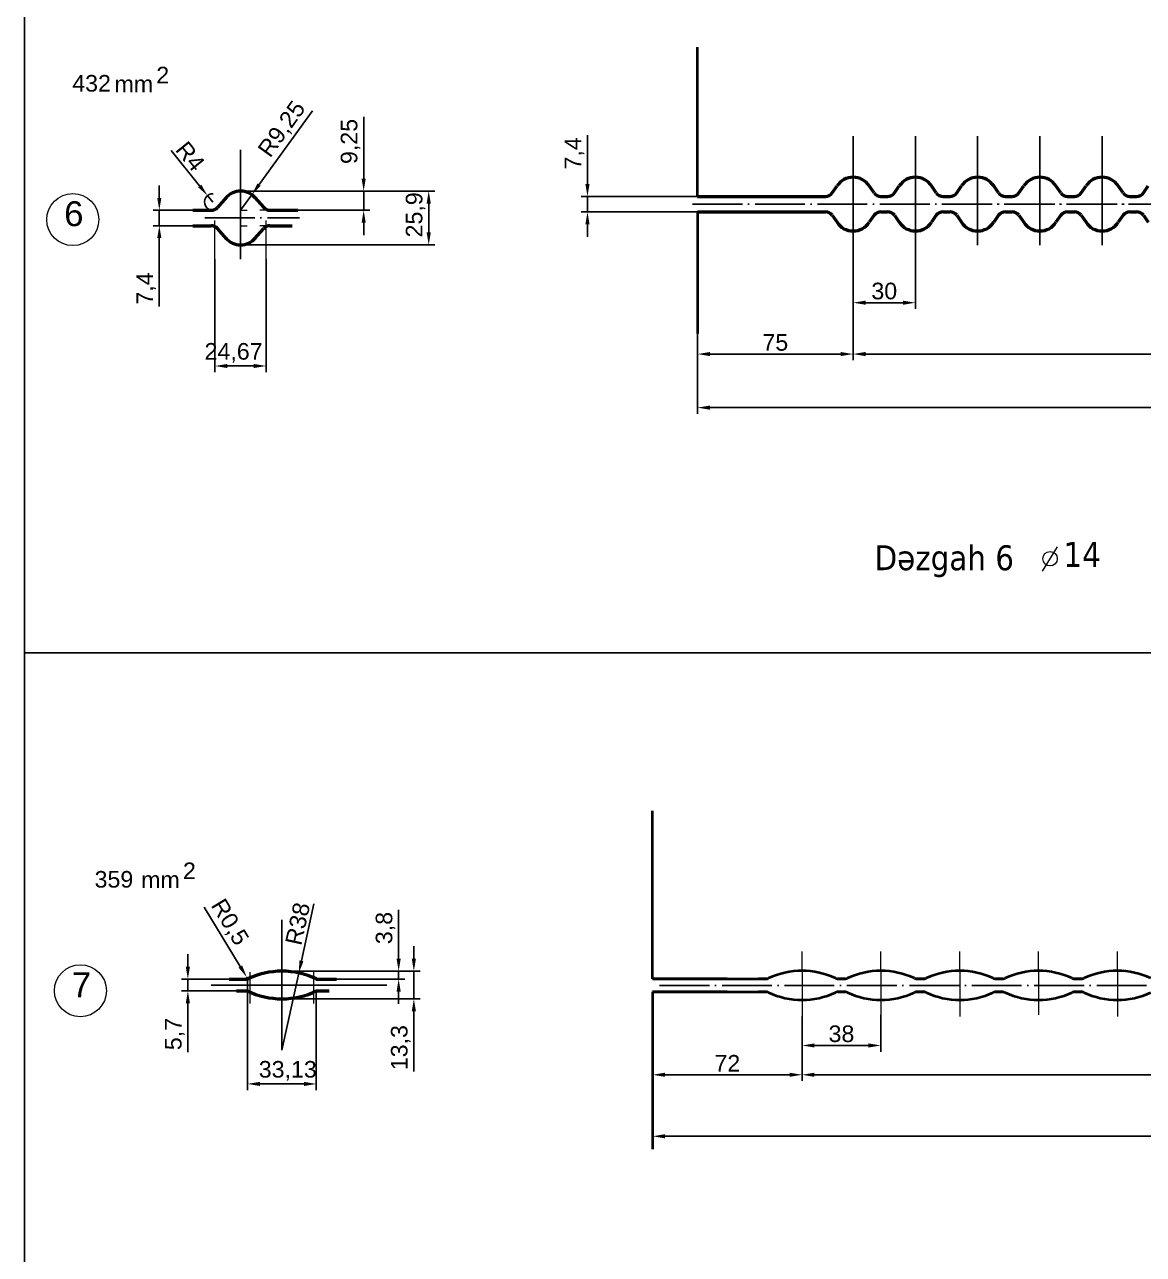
# Model space of a CAD drawing. Header units: millimetres. Extents: x 1526 to 31626, y -4643 to 9189.
# Drawn here: x 5119 to 5658, y 5443 to 6035 of the extents above; entities that cross this region are included whole.
import ezdxf

# ---------------------------------------------------------------- set-up
doc = ezdxf.new("R2010")
doc.units = ezdxf.units.MM
doc.linetypes.add('ACAD_ISO04W100', pattern=[30, 24, -3, 0, -3])
for name, color, linetype, lineweight in [('контурная', 7, 'Continuous', 50), ('осевые', 1, 'ACAD_ISO04W100', 25), ('размерные', 7, 'Continuous', 25), ('тонкая', 7, 'Continuous', 20), ('тонкий', 7, 'Continuous', 20)]:
    doc.layers.add(name, color=color, linetype=linetype, lineweight=lineweight)
doc.layers.add('осевая', color=4, linetype='Continuous')
doc.styles.add('s1v4', font='arial.ttf', dxfattribs={"height": 4})
doc.styles.get("Standard").update_dxf_attribs({"font": 'arial.ttf'})
doc.dimstyles.new('s2v4', dxfattribs={"dimtxt": 8, "dimasz": 6, "dimexe": 3, "dimexo": 0, "dimgap": 1.5, "dimtad": 1, "dimtxsty": 'Standard', "dimcen": 2.5, "dimadec": 0, "dimazin": 0, "dimtfac": 1, "dimtmove": 0, "dimatfit": 3, "dimfxl": 1, "dimarcsym": 0})
doc.dimstyles.new('s2v4$0', dxfattribs={"dimtxt": 8, "dimasz": 6, "dimexe": 3, "dimexo": 0, "dimgap": 1.5, "dimtad": 1, "dimtxsty": 'Standard', "dimcen": 2.5, "dimadec": 0, "dimazin": 0, "dimtfac": 1, "dimtmove": 0, "dimatfit": 3, "dimfxl": 1, "dimarcsym": 0})

# ---------------------------------------------------------------- blocks, each defined once
blk = doc.blocks.new('*D279')
at = {"layer": 'Defpoints', "color": 0, "transparency": 16777216}
for p in [(5183.91, 5945.69), (5200.1, 5945.69), (5200.1, 5938.29)]:
    blk.add_point(p, dxfattribs=at)
at = {"layer": 'тонкий', "color": 0, "lineweight": -2, "transparency": 16777216}
for p, q in [((5183.91, 5951.69), (5183.91, 5957.69)), ((5200.1, 5945.69), (5180.91, 5945.69)), ((5183.91, 5945.69), (5183.91, 5938.29)), ((5200.1, 5938.29), (5180.91, 5938.29)), ((5183.91, 5932.29), (5183.91, 5899.28))]:
    blk.add_line(p, q, dxfattribs=at)
at = {"layer": 'тонкий', "color": 0, "transparency": 16777216}
for points in [[(5182.91, 5951.69), (5184.91, 5951.69), (5183.91, 5945.69)], [(5182.91, 5932.29), (5184.91, 5932.29), (5183.91, 5938.29)]]:
    blk.add_solid(points, dxfattribs=at)
at = {"layer": 'тонкий', "color": 0, "transparency": 16777216, "insert": (5177.62, 5908.01), "char_height": 8, "attachment_point": 5, "rotation": 90}
blk.add_mtext('7,4', dxfattribs=at)
blk = doc.blocks.new('*D203')
at = {"layer": 'Defpoints', "color": 0, "transparency": 16777216}
for p in [(5207.14, 5952.79), (5209.67, 5949.69)]:
    blk.add_point(p, dxfattribs=at)
at = {"layer": 'тонкий', "color": 0, "lineweight": -2, "transparency": 16777216}
for p, q in [((5189.58, 5974.43), (5203.36, 5957.45)), ((5209.67, 5949.69), (5207.14, 5952.79))]:
    blk.add_line(p, q, dxfattribs=at)
blk.add_arc((5209.67, 5949.69), 4, 86.10365, 270, dxfattribs=at)
at = {"layer": 'тонкий', "color": 0, "transparency": 16777216}
blk.add_solid([(5204.14, 5958.08), (5202.59, 5956.82), (5207.14, 5952.79)], dxfattribs=at)
at = {"layer": 'тонкий', "color": 0, "transparency": 16777216, "insert": (5198.85, 5971.73), "char_height": 8, "attachment_point": 5, "rotation": 309.07548}
blk.add_mtext('R4', dxfattribs=at)
blk = doc.blocks.new('*D204')
at = {"layer": 'Defpoints', "color": 0, "transparency": 16777216}
for p in [(5223.08, 5954.94), (5313.76, 5954.94), (5223.08, 5929.04)]:
    blk.add_point(p, dxfattribs=at)
at = {"layer": 'тонкий', "color": 0, "lineweight": -2, "transparency": 16777216}
for p, q in [((5223.08, 5954.94), (5316.76, 5954.94)), ((5313.76, 5935.04), (5313.76, 5948.94)), ((5223.08, 5929.04), (5316.76, 5929.04))]:
    blk.add_line(p, q, dxfattribs=at)
at = {"layer": 'тонкий', "color": 0, "transparency": 16777216}
for points in [[(5312.76, 5948.94), (5314.76, 5948.94), (5313.76, 5954.94)], [(5312.76, 5935.04), (5314.76, 5935.04), (5313.76, 5929.04)]]:
    blk.add_solid(points, dxfattribs=at)
at = {"layer": 'тонкий', "color": 0, "transparency": 16777216, "insert": (5307.45, 5943.49), "char_height": 8, "attachment_point": 5, "rotation": 90}
blk.add_mtext('25,9', dxfattribs=at)
blk = doc.blocks.new('*D280')
at = {"layer": 'Defpoints', "color": 0, "transparency": 16777216}
for p in [(5246.42, 5954.94), (5282.41, 5954.94), (5246.66, 5945.69)]:
    blk.add_point(p, dxfattribs=at)
at = {"layer": 'тонкий', "color": 0, "lineweight": -2, "transparency": 16777216}
for p, q in [((5282.41, 5960.94), (5282.41, 5990.78)), ((5246.42, 5954.94), (5285.41, 5954.94)), ((5282.41, 5945.69), (5282.41, 5954.94)), ((5246.66, 5945.69), (5285.41, 5945.69)), ((5282.41, 5939.69), (5282.41, 5933.69))]:
    blk.add_line(p, q, dxfattribs=at)
at = {"layer": 'тонкий', "color": 0, "transparency": 16777216}
for points in [[(5281.41, 5960.94), (5283.41, 5960.94), (5282.41, 5954.94)], [(5281.41, 5939.69), (5283.41, 5939.69), (5282.41, 5945.69)]]:
    blk.add_solid(points, dxfattribs=at)
at = {"layer": 'тонкий', "color": 0, "transparency": 16777216, "insert": (5276.1, 5978.86), "char_height": 8, "attachment_point": 5, "rotation": 90}
blk.add_mtext('9,25', dxfattribs=at)
blk = doc.blocks.new('*D205')
at = {"layer": 'Defpoints', "color": 0, "transparency": 16777216}
for p in [(5228.49, 5953.19), (5223.08, 5945.69)]:
    blk.add_point(p, dxfattribs=at)
at = {"layer": 'тонкий', "color": 0, "lineweight": -2, "transparency": 16777216}
for p, q in [((5257.7, 5993.67), (5232.01, 5958.05)), ((5223.08, 5945.69), (5228.49, 5953.19))]:
    blk.add_line(p, q, dxfattribs=at)
at = {"layer": 'тонкий', "color": 0, "transparency": 16777216}
blk.add_solid([(5231.19, 5958.64), (5232.82, 5957.47), (5228.49, 5953.19)], dxfattribs=at)
at = {"layer": 'тонкий', "color": 0, "transparency": 16777216, "insert": (5243.37, 5984.59), "char_height": 8, "attachment_point": 5, "rotation": 54.19102}
blk.add_mtext('R9,25', dxfattribs=at)
blk = doc.blocks.new('*D281')
at = {"layer": 'Defpoints', "color": 0, "transparency": 16777216}
for p in [(5518.32, 5928.91), (5443.32, 5886.37), (5443.32, 5876.43)]:
    blk.add_point(p, dxfattribs=at)
at = {"layer": 'тонкий', "color": 0, "lineweight": -2, "transparency": 16777216}
for p, q in [((5518.32, 5928.91), (5518.32, 5873.43)), ((5443.32, 5886.37), (5443.32, 5873.43)), ((5512.32, 5876.43), (5449.32, 5876.43))]:
    blk.add_line(p, q, dxfattribs=at)
at = {"layer": 'тонкий', "color": 0, "transparency": 16777216}
for points in [[(5449.32, 5877.43), (5449.32, 5875.43), (5443.32, 5876.43)], [(5512.32, 5877.43), (5512.32, 5875.43), (5518.32, 5876.43)]]:
    blk.add_solid(points, dxfattribs=at)
at = {"layer": 'тонкий', "color": 0, "transparency": 16777216, "insert": (5480.82, 5882), "char_height": 8, "attachment_point": 5}
blk.add_mtext('75', dxfattribs=at)
blk = doc.blocks.new('*D282')
at = {"layer": 'Defpoints', "color": 0, "transparency": 16777216}
for p in [(5548.32, 5928.91), (5518.32, 5901.17), (5518.32, 5901.17)]:
    blk.add_point(p, dxfattribs=at)
at = {"layer": 'тонкий', "color": 0, "lineweight": -2, "transparency": 16777216}
for p, q in [((5548.32, 5928.91), (5548.32, 5898.17)), ((5518.32, 5901.17), (5518.32, 5904.17)), ((5542.32, 5901.17), (5524.32, 5901.17))]:
    blk.add_line(p, q, dxfattribs=at)
at = {"layer": 'тонкий', "color": 0, "transparency": 16777216}
for points in [[(5524.32, 5902.17), (5524.32, 5900.17), (5518.32, 5901.17)], [(5542.32, 5902.17), (5542.32, 5900.17), (5548.32, 5901.17)]]:
    blk.add_solid(points, dxfattribs=at)
at = {"layer": 'тонкий', "color": 0, "transparency": 16777216, "insert": (5533.32, 5906.76), "char_height": 8, "attachment_point": 5}
blk.add_mtext('30', dxfattribs=at)
blk = doc.blocks.new('*D283')
at = {"layer": 'Defpoints', "color": 0, "transparency": 16777216}
for p in [(5968.32, 5928.91), (5518.32, 5877.1), (5968.32, 5876.43)]:
    blk.add_point(p, dxfattribs=at)
at = {"layer": 'тонкий', "color": 0, "lineweight": -2, "transparency": 16777216}
for p, q in [((5968.32, 5928.91), (5968.32, 5873.43)), ((5518.32, 5877.1), (5518.32, 5873.43)), ((5524.32, 5876.43), (5962.32, 5876.43))]:
    blk.add_line(p, q, dxfattribs=at)
at = {"layer": 'тонкий', "color": 0, "transparency": 16777216}
for points in [[(5524.32, 5877.43), (5524.32, 5875.43), (5518.32, 5876.43)], [(5962.32, 5877.43), (5962.32, 5875.43), (5968.32, 5876.43)]]:
    blk.add_solid(points, dxfattribs=at)
at = {"layer": 'тонкий', "color": 0, "transparency": 16777216, "insert": (5743.32, 5882.02), "char_height": 8, "attachment_point": 5}
blk.add_mtext('15x30=450', dxfattribs=at)
blk = doc.blocks.new('*D284')
at = {"layer": 'Defpoints', "color": 0, "transparency": 16777216}
for p in [(6043.32, 5884.72), (5443.32, 5873.43), (5443.32, 5850.62)]:
    blk.add_point(p, dxfattribs=at)
at = {"layer": 'тонкий', "color": 0, "lineweight": -2, "transparency": 16777216}
for p, q in [((6043.32, 5884.72), (6043.32, 5847.62)), ((5443.32, 5873.43), (5443.32, 5847.62)), ((6037.32, 5850.62), (5449.32, 5850.62))]:
    blk.add_line(p, q, dxfattribs=at)
at = {"layer": 'тонкий', "color": 0, "transparency": 16777216}
for points in [[(5449.32, 5851.62), (5449.32, 5849.62), (5443.32, 5850.62)], [(6037.32, 5851.62), (6037.32, 5849.62), (6043.32, 5850.62)]]:
    blk.add_solid(points, dxfattribs=at)
at = {"layer": 'тонкий', "color": 0, "transparency": 16777216, "insert": (5743.32, 5856.21), "char_height": 8, "attachment_point": 5}
blk.add_mtext('600', dxfattribs=at)
blk = doc.blocks.new('*D285')
at = {"layer": 'Defpoints', "color": 0, "transparency": 16777216}
for p in [(5390.28, 5952.38), (5443.32, 5952.38), (5443.32, 5944.98)]:
    blk.add_point(p, dxfattribs=at)
at = {"layer": 'тонкий', "color": 0, "lineweight": -2, "transparency": 16777216}
for p, q in [((5390.28, 5958.38), (5390.28, 5981.85)), ((5443.32, 5952.38), (5387.28, 5952.38)), ((5390.28, 5944.98), (5390.28, 5952.38)), ((5443.32, 5944.98), (5387.28, 5944.98)), ((5390.28, 5938.98), (5390.28, 5932.98))]:
    blk.add_line(p, q, dxfattribs=at)
at = {"layer": 'тонкий', "color": 0, "transparency": 16777216}
for points in [[(5389.28, 5958.38), (5391.28, 5958.38), (5390.28, 5952.38)], [(5389.28, 5938.98), (5391.28, 5938.98), (5390.28, 5944.98)]]:
    blk.add_solid(points, dxfattribs=at)
at = {"layer": 'тонкий', "color": 0, "transparency": 16777216, "insert": (5383.99, 5973.11), "char_height": 8, "attachment_point": 5, "rotation": 90}
blk.add_mtext('7,4', dxfattribs=at)
blk = doc.blocks.new('*D292')
at = {"layer": 'Defpoints', "color": 0, "transparency": 16777216}
for p in [(6021.69, 5511.6), (6021.69, 5499.54), (5421.69, 5493.39)]:
    blk.add_point(p, dxfattribs=at)
at = {"layer": 'тонкий', "color": 0, "lineweight": -2, "transparency": 16777216}
for p, q in [((6021.69, 5511.6), (6021.69, 5496.54)), ((5421.69, 5493.39), (5421.69, 5502.54)), ((5427.69, 5499.54), (6015.69, 5499.54))]:
    blk.add_line(p, q, dxfattribs=at)
at = {"layer": 'тонкий', "color": 0, "transparency": 16777216}
for points in [[(5427.69, 5500.54), (5427.69, 5498.54), (5421.69, 5499.54)], [(6015.69, 5500.54), (6015.69, 5498.54), (6021.69, 5499.54)]]:
    blk.add_solid(points, dxfattribs=at)
at = {"layer": 'тонкий', "color": 0, "transparency": 16777216, "insert": (5721.69, 5505.12), "char_height": 8, "attachment_point": 5}
blk.add_mtext('600', dxfattribs=at)
blk = doc.blocks.new('*D293')
at = {"layer": 'Defpoints', "color": 0, "transparency": 16777216}
for p in [(5493.69, 5557.19), (5531.69, 5558.04), (5531.69, 5543.29)]:
    blk.add_point(p, dxfattribs=at)
at = {"layer": 'тонкий', "color": 0, "lineweight": -2, "transparency": 16777216}
for p, q in [((5493.69, 5557.19), (5493.69, 5540.29)), ((5531.69, 5558.04), (5531.69, 5540.29)), ((5499.69, 5543.29), (5525.69, 5543.29))]:
    blk.add_line(p, q, dxfattribs=at)
at = {"layer": 'тонкий', "color": 0, "transparency": 16777216}
for points in [[(5499.69, 5544.29), (5499.69, 5542.29), (5493.69, 5543.29)], [(5525.69, 5544.29), (5525.69, 5542.29), (5531.69, 5543.29)]]:
    blk.add_solid(points, dxfattribs=at)
at = {"layer": 'тонкий', "color": 0, "transparency": 16777216, "insert": (5512.69, 5548.88), "char_height": 8, "attachment_point": 5}
blk.add_mtext('38', dxfattribs=at)
blk = doc.blocks.new('*D294')
at = {"layer": 'Defpoints', "color": 0, "transparency": 16777216}
for p in [(5493.69, 5556.56), (5949.69, 5557.19), (5949.69, 5529.18)]:
    blk.add_point(p, dxfattribs=at)
at = {"layer": 'тонкий', "color": 0, "lineweight": -2, "transparency": 16777216}
for p, q in [((5493.69, 5556.56), (5493.69, 5526.18)), ((5949.69, 5557.19), (5949.69, 5526.18)), ((5499.69, 5529.18), (5943.69, 5529.18))]:
    blk.add_line(p, q, dxfattribs=at)
at = {"layer": 'тонкий', "color": 0, "transparency": 16777216}
for points in [[(5499.69, 5530.18), (5499.69, 5528.18), (5493.69, 5529.18)], [(5943.69, 5530.18), (5943.69, 5528.18), (5949.69, 5529.18)]]:
    blk.add_solid(points, dxfattribs=at)
at = {"layer": 'тонкий', "color": 0, "transparency": 16777216, "insert": (5721.69, 5534.77), "char_height": 8, "attachment_point": 5}
blk.add_mtext('38X12=456', dxfattribs=at)
blk = doc.blocks.new('*D295')
at = {"layer": 'Defpoints', "color": 0, "transparency": 16777216}
for p in [(5421.69, 5569.06), (5493.69, 5557.19), (5493.69, 5529.18)]:
    blk.add_point(p, dxfattribs=at)
at = {"layer": 'тонкий', "color": 0, "lineweight": -2, "transparency": 16777216}
for p, q in [((5421.69, 5569.06), (5421.69, 5526.18)), ((5493.69, 5557.19), (5493.69, 5526.18)), ((5427.69, 5529.18), (5487.69, 5529.18))]:
    blk.add_line(p, q, dxfattribs=at)
at = {"layer": 'тонкий', "color": 0, "transparency": 16777216}
for points in [[(5427.69, 5530.18), (5427.69, 5528.18), (5421.69, 5529.18)], [(5487.69, 5530.18), (5487.69, 5528.18), (5493.69, 5529.18)]]:
    blk.add_solid(points, dxfattribs=at)
at = {"layer": 'тонкий', "color": 0, "transparency": 16777216, "insert": (5457.69, 5534.7), "char_height": 8, "attachment_point": 5}
blk.add_mtext('72', dxfattribs=at)
blk = doc.blocks.new('*D241')
at = {"layer": 'Defpoints', "color": 0, "transparency": 16777216}
for p in [(5210.75, 5922.22), (5235.42, 5922.22), (5210.75, 5870.68)]:
    blk.add_point(p, dxfattribs=at)
at = {"layer": 'тонкий', "color": 0, "lineweight": -2, "transparency": 16777216}
for p, q in [((5210.75, 5922.22), (5210.75, 5867.68)), ((5235.42, 5922.22), (5235.42, 5867.68)), ((5229.42, 5870.68), (5216.75, 5870.68))]:
    blk.add_line(p, q, dxfattribs=at)
at = {"layer": 'тонкий', "color": 0, "transparency": 16777216}
for points in [[(5216.75, 5871.68), (5216.75, 5869.68), (5210.75, 5870.68)], [(5229.42, 5871.68), (5229.42, 5869.68), (5235.42, 5870.68)]]:
    blk.add_solid(points, dxfattribs=at)
at = {"layer": 'тонкий', "color": 0, "transparency": 16777216, "insert": (5219.71, 5876.99), "char_height": 8, "attachment_point": 5}
blk.add_mtext('24,67', dxfattribs=at)
blk = doc.blocks.new('*D242')
at = {"layer": 'Defpoints', "color": 0, "transparency": 16777216}
for p in [(5226.45, 5569.58), (5259.58, 5569.58), (5226.45, 5524.76)]:
    blk.add_point(p, dxfattribs=at)
at = {"layer": 'тонкий', "color": 0, "lineweight": -2, "transparency": 16777216}
for p, q in [((5226.45, 5569.58), (5226.45, 5521.76)), ((5259.58, 5569.58), (5259.58, 5521.76)), ((5253.58, 5524.76), (5232.45, 5524.76))]:
    blk.add_line(p, q, dxfattribs=at)
at = {"layer": 'тонкий', "color": 0, "transparency": 16777216}
for points in [[(5232.45, 5525.76), (5232.45, 5523.76), (5226.45, 5524.76)], [(5253.58, 5525.76), (5253.58, 5523.76), (5259.58, 5524.76)]]:
    blk.add_solid(points, dxfattribs=at)
at = {"layer": 'тонкий', "color": 0, "transparency": 16777216, "insert": (5245.83, 5531.07), "char_height": 8, "attachment_point": 5}
blk.add_mtext('33,13', dxfattribs=at)
blk = doc.blocks.new('*D243')
at = {"layer": 'Defpoints', "color": 0, "transparency": 16777216}
for p in [(5226.08, 5576.2), (5226.34, 5575.78)]:
    blk.add_point(p, dxfattribs=at)
at = {"layer": 'тонкий', "color": 0, "lineweight": -2, "transparency": 16777216}
for p, q in [((5205.51, 5609.98), (5222.96, 5581.33)), ((5226.34, 5575.78), (5226.08, 5576.2))]:
    blk.add_line(p, q, dxfattribs=at)
blk.add_arc((5226.34, 5575.78), 0.5, 121.33768, 270, dxfattribs=at)
at = {"layer": 'тонкий', "color": 0, "transparency": 16777216}
blk.add_solid([(5223.81, 5581.85), (5222.1, 5580.81), (5226.08, 5576.2)], dxfattribs=at)
at = {"layer": 'тонкий', "color": 0, "transparency": 16777216, "insert": (5217.47, 5602.46), "char_height": 8, "attachment_point": 5, "rotation": 301.33768}
blk.add_mtext('R0,5', dxfattribs=at)
blk = doc.blocks.new('*D244')
at = {"layer": 'Defpoints', "color": 0, "transparency": 16777216}
for p in [(5243.02, 5579.08), (5299.26, 5579.08), (5269.25, 5575.28)]:
    blk.add_point(p, dxfattribs=at)
at = {"layer": 'тонкий', "color": 0, "lineweight": -2, "transparency": 16777216}
for p, q in [((5299.26, 5585.08), (5299.26, 5608.65)), ((5243.02, 5579.08), (5302.26, 5579.08)), ((5299.26, 5575.28), (5299.26, 5579.08)), ((5269.25, 5575.28), (5302.26, 5575.28)), ((5299.26, 5569.28), (5299.26, 5563.28))]:
    blk.add_line(p, q, dxfattribs=at)
at = {"layer": 'тонкий', "color": 0, "transparency": 16777216}
for points in [[(5298.26, 5585.08), (5300.26, 5585.08), (5299.26, 5579.08)], [(5298.26, 5569.28), (5300.26, 5569.28), (5299.26, 5575.28)]]:
    blk.add_solid(points, dxfattribs=at)
at = {"layer": 'тонкий', "color": 0, "transparency": 16777216, "insert": (5292.95, 5599.87), "char_height": 8, "attachment_point": 5, "rotation": 90}
blk.add_mtext('3,8', dxfattribs=at)
blk = doc.blocks.new('*D245')
at = {"layer": 'Defpoints', "color": 0, "transparency": 16777216}
for p in [(5278.4, 5579.08), (5243.02, 5565.78), (5306.59, 5565.78)]:
    blk.add_point(p, dxfattribs=at)
at = {"layer": 'тонкий', "color": 0, "lineweight": -2, "transparency": 16777216}
for p, q in [((5306.59, 5585.08), (5306.59, 5591.08)), ((5278.4, 5579.08), (5309.59, 5579.08)), ((5306.59, 5579.08), (5306.59, 5565.78)), ((5243.02, 5565.78), (5309.59, 5565.78)), ((5306.59, 5559.78), (5306.59, 5530.75))]:
    blk.add_line(p, q, dxfattribs=at)
at = {"layer": 'тонкий', "color": 0, "transparency": 16777216}
for points in [[(5305.59, 5585.08), (5307.59, 5585.08), (5306.59, 5579.08)], [(5305.59, 5559.78), (5307.59, 5559.78), (5306.59, 5565.78)]]:
    blk.add_solid(points, dxfattribs=at)
at = {"layer": 'тонкий', "color": 0, "transparency": 16777216, "insert": (5300.28, 5542.26), "char_height": 8, "attachment_point": 5, "rotation": 90}
blk.add_mtext('13,3', dxfattribs=at)
blk = doc.blocks.new('*D246')
at = {"layer": 'Defpoints', "color": 0, "transparency": 16777216}
for p in [(5251.14, 5578.2), (5243.02, 5541.08)]:
    blk.add_point(p, dxfattribs=at)
at = {"layer": 'тонкий', "color": 0, "lineweight": -2, "transparency": 16777216}
for p, q in [((5258.44, 5611.54), (5252.43, 5584.06)), ((5243.02, 5541.08), (5251.14, 5578.2))]:
    blk.add_line(p, q, dxfattribs=at)
at = {"layer": 'тонкий', "color": 0, "transparency": 16777216}
blk.add_solid([(5251.45, 5584.27), (5253.4, 5583.85), (5251.14, 5578.2)], dxfattribs=at)
at = {"layer": 'тонкий', "color": 0, "transparency": 16777216, "insert": (5250.62, 5601.93), "char_height": 8, "attachment_point": 5, "rotation": 77.6507}
blk.add_mtext('R38', dxfattribs=at)
blk = doc.blocks.new('*D1455')
at = {"layer": 'Defpoints', "color": 0, "transparency": 16777216}
for p in [(5217.66, 5575.28), (5197.67, 5569.58), (5221.11, 5569.58)]:
    blk.add_point(p, dxfattribs=at)
at = {"layer": 'тонкий', "color": 0, "lineweight": -2, "transparency": 16777216}
for p, q in [((5197.67, 5581.28), (5197.67, 5587.28)), ((5217.66, 5575.28), (5194.67, 5575.28)), ((5197.67, 5575.28), (5197.67, 5569.58)), ((5221.11, 5569.58), (5194.67, 5569.58)), ((5197.67, 5563.58), (5197.67, 5540.01))]:
    blk.add_line(p, q, dxfattribs=at)
at = {"layer": 'тонкий', "color": 0, "transparency": 16777216}
for points in [[(5196.67, 5581.28), (5198.67, 5581.28), (5197.67, 5575.28)], [(5196.67, 5563.58), (5198.67, 5563.58), (5197.67, 5569.58)]]:
    blk.add_solid(points, dxfattribs=at)
at = {"layer": 'тонкий', "color": 0, "transparency": 16777216, "insert": (5191.38, 5548.8), "char_height": 8, "attachment_point": 5, "rotation": 90}
blk.add_mtext('5,7', dxfattribs=at)

msp = doc.modelspace()

# ---------------------------------------------------------------- linework, layer by layer
at = {"lineweight": 40}
for p, q in [((5443.31813, 5952.38001), (5443.31813, 6024.27313)), ((5443.31813, 5944.98001), (5443.31813, 5886.36688)), ((5421.69447, 5575.45806), (5421.69447, 5656.37116)), ((5457.67685, 5575.45806), (5421.69447, 5575.45806)), ((5421.69447, 5575.45806), (5476.84467, 5575.45806)), ((5476.67685, 5575.45806), (5472.71208, 5575.45806)), ((5510.71208, 5575.45806), (5514.84467, 5575.45806)), ((5514.67685, 5575.45806), (5510.71208, 5575.45806)), ((5552.67685, 5575.45806), (5548.71208, 5575.45806)), ((5548.71208, 5575.45806), (5552.84467, 5575.45806)), ((5586.71208, 5575.45806), (5590.84467, 5575.45806)), ((5590.67685, 5575.45806), (5586.71208, 5575.45806)), ((5590.67685, 5575.45806), (5591.52762, 5575.64803)), ((5628.67685, 5575.45806), (5624.71208, 5575.45806)), ((5624.71208, 5575.45806), (5628.84467, 5575.45806)), ((5457.67685, 5569.05806), (5421.69447, 5569.05806)), ((5421.69447, 5569.05806), (5476.95432, 5569.05806)), ((5421.69447, 5569.05806), (5421.69447, 5493.39199)), ((5476.67685, 5569.05806), (5472.71208, 5569.05806)), ((5510.71208, 5569.05806), (5514.95432, 5569.05806)), ((5514.67685, 5569.05806), (5510.71208, 5569.05806)), ((5552.67685, 5569.05806), (5548.71208, 5569.05806)), ((5548.71208, 5569.05806), (5552.95432, 5569.05806)), ((5586.71208, 5569.05806), (5590.95432, 5569.05806)), ((5590.67685, 5569.05806), (5586.71208, 5569.05806)), ((5590.67685, 5569.05806), (5591.52762, 5568.86808)), ((5628.67685, 5569.05806), (5624.71208, 5569.05806)), ((5624.71208, 5569.05806), (5628.95432, 5569.05806))]:
    msp.add_line(p, q, dxfattribs=at)
at = {"lineweight": 15}
for p, q in [((5493.69447, 5579.25806), (5493.69447, 5588.58075)), ((5531.69447, 5579.25806), (5531.69447, 5588.58075)), ((5569.69447, 5579.25806), (5569.69447, 5588.58075)), ((5607.69447, 5579.25806), (5607.69447, 5588.58075)), ((5645.69447, 5579.25806), (5645.69447, 5588.58075)), ((5493.69447, 5579.25806), (5493.69447, 5557.1889)), ((5531.69447, 5579.25806), (5531.69447, 5558.04052)), ((5569.69447, 5579.25806), (5569.69447, 5557.1889)), ((5607.69447, 5579.25806), (5607.69447, 5558.04052)), ((5645.69447, 5579.25806), (5645.69447, 5557.1889))]:
    msp.add_line(p, q, dxfattribs=at)
at = {"color": 2}
for points in [[(5118.97851, 5732.54837), (5118.97851, 6132.54837), (6153.24468, 6132.54837), (6153.24468, 5732.54837), (5118.97851, 5732.54837), (5118.97851, 6132.54837)], [(5118.97851, 5332.54837), (5118.97851, 5732.54837), (6153.24468, 5732.54837), (6153.24468, 5332.54837), (5118.97851, 5332.54837), (5118.97851, 5732.54837)], [(5157.49085, 5732.54837), (6191.75702, 5732.54837)], [(5157.49085, 5732.54836), (6191.75702, 5732.54836)], [(5157.49086, 5732.54837), (6191.75703, 5732.54837)], [(5157.49086, 5732.54837), (6191.75703, 5732.54837)], [(5157.49086, 5732.54837), (6191.75703, 5732.54837)], [(5157.49086, 5732.54837), (6191.75704, 5732.54837)], [(5157.49087, 5732.54837), (6191.75704, 5732.54837)], [(5157.49087, 5732.54837), (6191.75704, 5732.54837)]]:
    msp.add_lwpolyline(points, dxfattribs=at)
at = {"lineweight": 40}
for centre, radius, start, end in [((5493.69447, 5541.25289), 38.00516, 64.82493382, 115.17506618), ((5531.69447, 5541.25289), 38.00516, 64.82493382, 115.17506618), ((5569.69447, 5541.25289), 38.00516, 64.82493382, 115.17506618), ((5607.69447, 5541.25289), 38.00516, 64.82493382, 115.17506618), ((5645.69447, 5541.25289), 38.00516, 64.82493382, 115.17506618), ((5476.67685, 5577.45806), 2, 270, 295.17506618), ((5510.71208, 5577.45806), 2, 244.82493382, 270), ((5514.67685, 5577.45806), 2, 270, 295.17506618), ((5548.71208, 5577.45806), 2, 244.82493382, 270), ((5552.67685, 5577.45806), 2, 270, 295.17506618), ((5586.71208, 5577.45806), 2, 244.82493382, 270), ((5624.71208, 5577.45806), 2, 244.82493382, 270), ((5628.67685, 5577.45806), 2, 270, 295.17506618), ((5476.67685, 5567.05806), 2, 64.82493382, 90), ((5493.69447, 5603.26322), 38.00516, 244.82493382, 295.17506618), ((5510.71208, 5567.05806), 2, 90, 115.17506618), ((5514.67685, 5567.05806), 2, 64.82493382, 90), ((5531.69447, 5603.26322), 38.00516, 244.82493382, 295.17506618), ((5548.71208, 5567.05806), 2, 90, 115.17506618), ((5552.67685, 5567.05806), 2, 64.82493382, 90), ((5569.69447, 5603.26322), 38.00516, 244.82493382, 295.17506618), ((5586.71208, 5567.05806), 2, 90, 115.17506618), ((5607.69447, 5603.26322), 38.00516, 244.82493382, 295.17506618), ((5624.71208, 5567.05806), 2, 90, 115.17506618), ((5628.67685, 5567.05806), 2, 64.82493382, 90), ((5645.69447, 5603.26322), 38.00516, 244.82493382, 295.17506618)]:
    msp.add_arc(centre, radius, start, end, dxfattribs=at)
at = {"layer": 'контурная'}
for p, q in [((5508.22632, 5954.0857), (5510.57185, 5957.43547)), ((5528.40994, 5954.0857), (5526.06441, 5957.43547)), ((5538.22632, 5954.0857), (5540.57185, 5957.43547)), ((5558.40994, 5954.0857), (5556.06441, 5957.43547)), ((5568.22632, 5954.0857), (5570.57185, 5957.43547)), ((5588.40994, 5954.0857), (5586.06441, 5957.43547)), ((5598.22632, 5954.0857), (5600.57185, 5957.43547)), ((5618.40994, 5954.0857), (5616.06441, 5957.43547)), ((5628.22632, 5954.0857), (5630.57185, 5957.43547)), ((5648.40994, 5954.0857), (5646.06441, 5957.43547)), ((5658.22632, 5954.0857), (5660.57185, 5957.43547)), ((5216.37003, 5952.05082), (5211.94038, 5947.03802)), ((5229.79549, 5952.05082), (5234.22513, 5947.03802)), ((5443.31813, 5952.38001), (5504.94971, 5952.38001)), ((5531.68655, 5952.38001), (5534.94971, 5952.38001)), ((5531.68655, 5952.38001), (5534.94971, 5952.38001)), ((5561.68655, 5952.38001), (5564.94971, 5952.38001)), ((5561.68655, 5952.38001), (5564.94971, 5952.38001)), ((5591.68655, 5952.38001), (5594.94971, 5952.38001)), ((5591.68655, 5952.38001), (5594.94971, 5952.38001)), ((5621.68655, 5952.38001), (5624.94971, 5952.38001)), ((5621.68655, 5952.38001), (5624.94971, 5952.38001)), ((5651.68655, 5952.38001), (5654.94971, 5952.38001)), ((5651.68655, 5952.38001), (5654.94971, 5952.38001)), ((5200.10398, 5945.68672), (5208.94299, 5945.68672)), ((5237.22253, 5945.68672), (5250.75598, 5945.68672)), ((5443.31813, 5944.98001), (5504.94971, 5944.98001)), ((5508.22632, 5943.27431), (5510.57185, 5939.92455)), ((5528.40994, 5943.27431), (5526.06441, 5939.92455)), ((5531.68655, 5944.98001), (5534.94971, 5944.98001)), ((5531.68655, 5944.98001), (5534.94971, 5944.98001)), ((5538.22632, 5943.27431), (5540.57185, 5939.92455)), ((5558.40994, 5943.27431), (5556.06441, 5939.92455)), ((5561.68655, 5944.98001), (5564.94971, 5944.98001)), ((5561.68655, 5944.98001), (5564.94971, 5944.98001)), ((5568.22632, 5943.27431), (5570.57185, 5939.92455)), ((5588.40994, 5943.27431), (5586.06441, 5939.92455)), ((5591.68655, 5944.98001), (5594.94971, 5944.98001)), ((5591.68655, 5944.98001), (5594.94971, 5944.98001)), ((5598.22632, 5943.27431), (5600.57185, 5939.92455)), ((5618.40994, 5943.27431), (5616.06441, 5939.92455)), ((5621.68655, 5944.98001), (5624.94971, 5944.98001)), ((5621.68655, 5944.98001), (5624.94971, 5944.98001)), ((5628.22632, 5943.27431), (5630.57185, 5939.92455)), ((5648.40994, 5943.27431), (5646.06441, 5939.92455)), ((5651.68655, 5944.98001), (5654.94971, 5944.98001)), ((5651.68655, 5944.98001), (5654.94971, 5944.98001)), ((5658.22632, 5943.27431), (5660.57185, 5939.92455)), ((5200.10398, 5938.28672), (5208.97643, 5938.28672)), ((5237.18909, 5938.28672), (5247.96773, 5938.28672)), ((5216.37003, 5931.92262), (5211.94038, 5936.93542)), ((5229.79549, 5931.92262), (5234.22513, 5936.93542)), ((5217.65794, 5575.27741), (5226.33702, 5575.27741)), ((5259.69328, 5575.27741), (5269.24957, 5575.27741)), ((5221.10989, 5569.57741), (5226.45133, 5569.57741)), ((5259.57896, 5569.57741), (5265.71639, 5569.57741))]:
    msp.add_line(p, q, dxfattribs=at)
for centre, radius, start, end in [((5518.31813, 5952.38001), 9.25, 33.12972244, 146.87027756), ((5548.31813, 5952.38001), 9.25, 33.12972244, 146.87027756), ((5578.31813, 5952.38001), 9.25, 33.12972244, 146.87027756), ((5608.31813, 5952.38001), 9.25, 33.12972244, 146.87027756), ((5638.31813, 5952.38001), 9.25, 33.12972244, 146.87027756), ((5223.08276, 5945.68672), 9.25, 39.45907751, 140.54092249), ((5504.94971, 5956.38001), 4, 270, 325), ((5531.68655, 5956.38001), 4, 215, 270), ((5534.94971, 5956.38001), 4, 270, 325), ((5561.68655, 5956.38001), 4, 215, 270), ((5564.94971, 5956.38001), 4, 270, 325), ((5591.68655, 5956.38001), 4, 215, 270), ((5594.94971, 5956.38001), 4, 270, 325), ((5621.68655, 5956.38001), 4, 215, 270), ((5624.94971, 5956.38001), 4, 270, 325), ((5651.68655, 5956.38001), 4, 215, 270), ((5654.94971, 5956.38001), 4, 270, 325), ((5208.94299, 5949.68672), 4, 270, 318.5340367), ((5237.22253, 5949.68672), 4, 221.4659633, 270), ((5504.94971, 5940.98001), 4, 35, 90), ((5531.68655, 5940.98001), 4, 90, 145), ((5534.94971, 5940.98001), 4, 35, 90), ((5561.68655, 5940.98001), 4, 90, 145), ((5564.94971, 5940.98001), 4, 35, 90), ((5591.68655, 5940.98001), 4, 90, 145), ((5594.94971, 5940.98001), 4, 35, 90), ((5621.68655, 5940.98001), 4, 90, 145), ((5624.94971, 5940.98001), 4, 35, 90), ((5651.68655, 5940.98001), 4, 90, 145), ((5654.94971, 5940.98001), 4, 35, 90), ((5208.94299, 5934.28672), 4, 41.4659633, 90), ((5237.22253, 5934.28672), 4, 90, 138.5340367), ((5518.31813, 5944.98001), 9.25, 213.12972244, 326.87027756), ((5548.31813, 5944.98001), 9.25, 213.12972244, 326.87027756), ((5578.31813, 5944.98001), 9.25, 213.12972244, 326.87027756), ((5608.31813, 5944.98001), 9.25, 213.12972244, 326.87027756), ((5638.31813, 5944.98001), 9.25, 213.12972244, 326.87027756), ((5223.08276, 5938.28672), 9.25, 219.45907751, 320.54092249), ((5243.01515, 5541.07741), 38, 64.32930431, 115.67069569), ((5226.33702, 5575.77741), 0.5, 270, 295.67069569), ((5259.69328, 5575.77741), 0.5, 244.32930431, 270), ((5259.69328, 5575.77741), 0.5, 244.32930431, 270), ((5243.01515, 5603.77741), 38, 244.15806724, 295.84193276)]:
    msp.add_arc(centre, radius, start, end, dxfattribs=at)
at = {"layer": 'осевая'}
for p, q in [((5518.31813, 5981.48145), (5518.31813, 5928.90944)), ((5548.31813, 5981.48145), (5548.31813, 5928.90944)), ((5578.31813, 5981.48145), (5578.31813, 5928.90944)), ((5608.31813, 5981.48145), (5608.31813, 5928.90944)), ((5638.31813, 5981.48145), (5638.31813, 5928.90944)), ((5223.08276, 5974.78816), (5223.08276, 5922.21615)), ((5243.01515, 5603.77741), (5243.01515, 5541.07741)), ((5208.97887, 5572.42741), (5293.49303, 5572.42741))]:
    msp.add_line(p, q, dxfattribs=at)
at = {"layer": 'осевые'}
for p, q in [((5440.95598, 5948.68001), (6047.54565, 5948.68001)), ((5501.11341, 5948.68001), (5546.66253, 5948.68001)), ((5531.11341, 5948.68001), (5576.66253, 5948.68001)), ((5561.11341, 5948.68001), (5606.66253, 5948.68001)), ((5591.11341, 5948.68001), (5636.66253, 5948.68001)), ((5621.11341, 5948.68001), (5666.66253, 5948.68001)), ((5651.11341, 5948.68001), (5696.66253, 5948.68001)), ((5205.87804, 5941.98672), (5251.42716, 5941.98672)), ((5425.0168, 5572.25806), (6026.02582, 5572.25806))]:
    msp.add_line(p, q, dxfattribs=at)
at = {"layer": 'размерные'}
msp.add_line((5226.33702, 5575.27741), (5226.33702, 5569.57741), dxfattribs=at)
at = {"layer": 'тонкая'}
for centre in [(5142.21684, 5941.20507), (5145.87411, 5569.66462)]:
    msp.add_circle(centre, 12.53226, dxfattribs=at)
at = {"layer": 'тонкий'}
for p, q in [((5208.94299, 5945.68672), (5208.35178, 5945.68672)), ((5223.08276, 5945.68672), (5226.21704, 5945.68672)), ((5236.49917, 5945.68672), (5232.31569, 5945.68672)), ((5237.07363, 5945.68838), (5234.97006, 5945.68838)), ((5237.07363, 5945.68838), (5234.97006, 5945.68838)), ((5237.18909, 5945.68672), (5237.81374, 5945.68672)), ((5237.22253, 5945.68672), (5237.81374, 5945.68672)), ((5208.94299, 5938.28672), (5208.35178, 5938.28672)), ((5209.09189, 5938.28505), (5211.19546, 5938.28505)), ((5210.74776, 5922.21615), (5210.74776, 5940.78691)), ((5223.08276, 5938.28672), (5226.21704, 5938.28672)), ((5236.49917, 5938.28672), (5232.31569, 5938.28672)), ((5237.07363, 5938.28505), (5234.97006, 5938.28505)), ((5237.07363, 5938.28505), (5234.97006, 5938.28505)), ((5235.41776, 5922.21615), (5235.41776, 5940.78691)), ((5237.18909, 5938.28672), (5237.81374, 5938.28672)), ((5237.22253, 5938.28672), (5237.81374, 5938.28672)), ((5609.51721, 5771.79969), (5616.79901, 5783.5669)), ((5227.71515, 5563.48957), (5227.71515, 5578.59875)), ((5258.31515, 5563.48957), (5258.31515, 5578.59875))]:
    msp.add_line(p, q, dxfattribs=at)
msp.add_circle((5613.2405, 5777.81644), 3.47217, dxfattribs=at)

# ---------------------------------------------------------------- texts
at = {"layer": 'тонкая', "style": 's1v4'}
for s, p in [('2', (5182.44883, 6006.84507)), ('432', (5141.94019, 6002.89749)), ('mm', (5162.3089, 6002.55597)), ('2', (5195.30168, 5623.44397)), ('359', (5152.70692, 5619.35608)), ('mm', (5175.16175, 5619.15488))]:
    msp.add_text(s, height=8, dxfattribs=at).set_placement(p)
at = {"layer": 'тонкий', "style": 's1v4'}
for s, p in [('6', (5138.05379, 5938.05463)), ('7', (5141.71107, 5566.51419))]:
    msp.add_text(s, height=12, dxfattribs=at).set_placement(p)
at = {"layer": 'тонкий', "insert": (5528.66205, 5784.28619), "char_height": 12, "attachment_point": 1, "style": 's1v4'}
msp.add_mtext('{\\fTahoma|b0|i0|c238|p32;Dəzgah \\fTahoma|b0|i0|c0|p32;6}', dxfattribs=at)
at = {"layer": 'тонкий', "insert": (5619.707, 5785.87101), "char_height": 12, "width": 33.292, "attachment_point": 1, "style": 's1v4'}
msp.add_mtext('{\\fTahoma|b0|i0|c162|p32;1\\fTahoma|b0|i0|c0|p32;4\\fTxt|b0|i0|c238|p2; }', dxfattribs=at)

# ---------------------------------------------------------------- dimensions: what is measured, and where the dimension line sits
at = {"layer": 'тонкий'}
for center, mpoint, picture, middle in [((5223.08276, 5945.68672), (5228.49479, 5953.18821), '*D205', (5248.48957, 5980.9025)), ((5226.33702, 5575.77741), (5226.07698, 5576.20447), '*D243', (5212.08467, 5599.18373))]:
    dim = msp.add_radius_dim(center=center, mpoint=mpoint, dimstyle='s2v4', dxfattribs=at)
    dim.commit()
    dim.dimension.update_dxf_attribs({"geometry": picture, "text_midpoint": middle, "dimtype": 164})
for base, p1, p2, picture, middle in [((5282.40599, 5954.93672), (5246.65707, 5945.68672), (5246.42345, 5954.93672), '*D280', (5282.40599, 5978.85691)), ((5183.90998, 5945.68672), (5200.10398, 5938.28672), (5200.10398, 5945.68672), '*D279', (5183.90998, 5908.00868)), ((5313.76017, 5954.93672), (5223.08276, 5929.03672), (5223.08276, 5954.93672), '*D204', (5313.76017, 5943.4876)), ((5299.25838, 5579.07741), (5269.24957, 5575.27741), (5243.01515, 5579.07741), '*D244', (5299.25838, 5599.86527)), ((5306.58631, 5565.77741), (5278.398, 5579.07741), (5243.01515, 5565.77741), '*D245', (5306.58631, 5542.26377))]:
    dim = msp.add_linear_dim(base=base, p1=p1, p2=p2, angle=90, dimstyle='s2v4', dxfattribs=at)
    dim.commit()
    dim.dimension.update_dxf_attribs({"geometry": picture, "text_midpoint": middle, "dimtype": 160})
for center, mpoint, picture, middle in [((5209.66635, 5949.68672), (5207.14498, 5952.79198), '*D203', (5198.84955, 5971.73383)), ((5243.01515, 5541.07741), (5251.14225, 5578.19817), '*D246', (5250.6174, 5601.92559))]:
    dim = msp.add_radius_dim(center=center, mpoint=mpoint, dimstyle='s2v4', dxfattribs=at)
    dim.commit()
    dim.dimension.update_dxf_attribs({"geometry": picture, "text_midpoint": middle})
for base, p1, p2, dimstyle, picture, middle in [((5390.2765, 5952.38001), (5443.31813, 5944.98001), (5443.31813, 5952.38001), 's2v4', '*D285', (5383.98523, 5973.1133)), ((5197.66896, 5569.57741), (5217.65794, 5575.27741), (5221.10989, 5569.57741), 's2v4$0', '*D1455', (5191.37769, 5548.79501))]:
    dim = msp.add_linear_dim(base=base, p1=p1, p2=p2, angle=90, dimstyle=dimstyle, dxfattribs=at)
    dim.commit()
    dim.dimension.update_dxf_attribs({"geometry": picture, "text_midpoint": middle})
for base, p1, p2, picture, middle in [((5443.31813, 5876.43329), (5518.31813, 5928.90944), (5443.31813, 5886.36688), '*D281', (5480.81813, 5882.00151)), ((5518.31813, 5901.17137), (5548.31813, 5928.90944), (5518.31813, 5901.17137), '*D282', (5533.31813, 5906.75868)), ((5443.31813, 5850.62178), (6043.31813, 5884.72355), (5443.31813, 5873.43329), '*D284', (5743.31813, 5856.20636)), ((5493.69447, 5529.18461), (5421.69447, 5569.05806), (5493.69447, 5557.1889), '*D295', (5457.69447, 5534.70098)), ((5531.69447, 5543.29079), (5493.69447, 5557.1889), (5531.69447, 5558.04052), '*D293', (5512.69447, 5548.8781)), ((6021.69447, 5499.53985), (5421.69447, 5493.39199), (6021.69447, 5511.59934), '*D292', (5721.69447, 5505.12444))]:
    dim = msp.add_linear_dim(base=base, p1=p1, p2=p2, dimstyle='s2v4', dxfattribs=at)
    dim.commit()
    dim.dimension.update_dxf_attribs({"geometry": picture, "text_midpoint": middle})
for base, p1, p2, text, picture, middle in [((5968.31813, 5876.43329), (5518.31813, 5877.10189), (5968.31813, 5928.90944), '15x30=<>', '*D283', (5743.31813, 5882.02061)), ((5949.69447, 5529.18461), (5493.69447, 5556.5639), (5949.69447, 5557.1889), '38X12=<>', '*D294', (5721.69447, 5534.77192))]:
    dim = msp.add_linear_dim(base=base, p1=p1, p2=p2, text=text, dimstyle='s2v4', dxfattribs=at)
    dim.commit()
    dim.dimension.update_dxf_attribs({"geometry": picture, "text_midpoint": middle})
for base, p1, p2, picture, middle in [((5210.74776, 5870.68068), (5235.41776, 5922.21615), (5210.74776, 5922.21615), '*D241', (5219.70608, 5870.68068)), ((5226.45133, 5524.76232), (5259.57896, 5569.57741), (5226.45133, 5569.57741), '*D242', (5245.8258, 5524.76232))]:
    dim = msp.add_linear_dim(base=base, p1=p1, p2=p2, dimstyle='s2v4', dxfattribs=at)
    dim.commit()
    dim.dimension.update_dxf_attribs({"geometry": picture, "text_midpoint": middle, "dimtype": 160})

doc.saveas('drawing.dxf')
